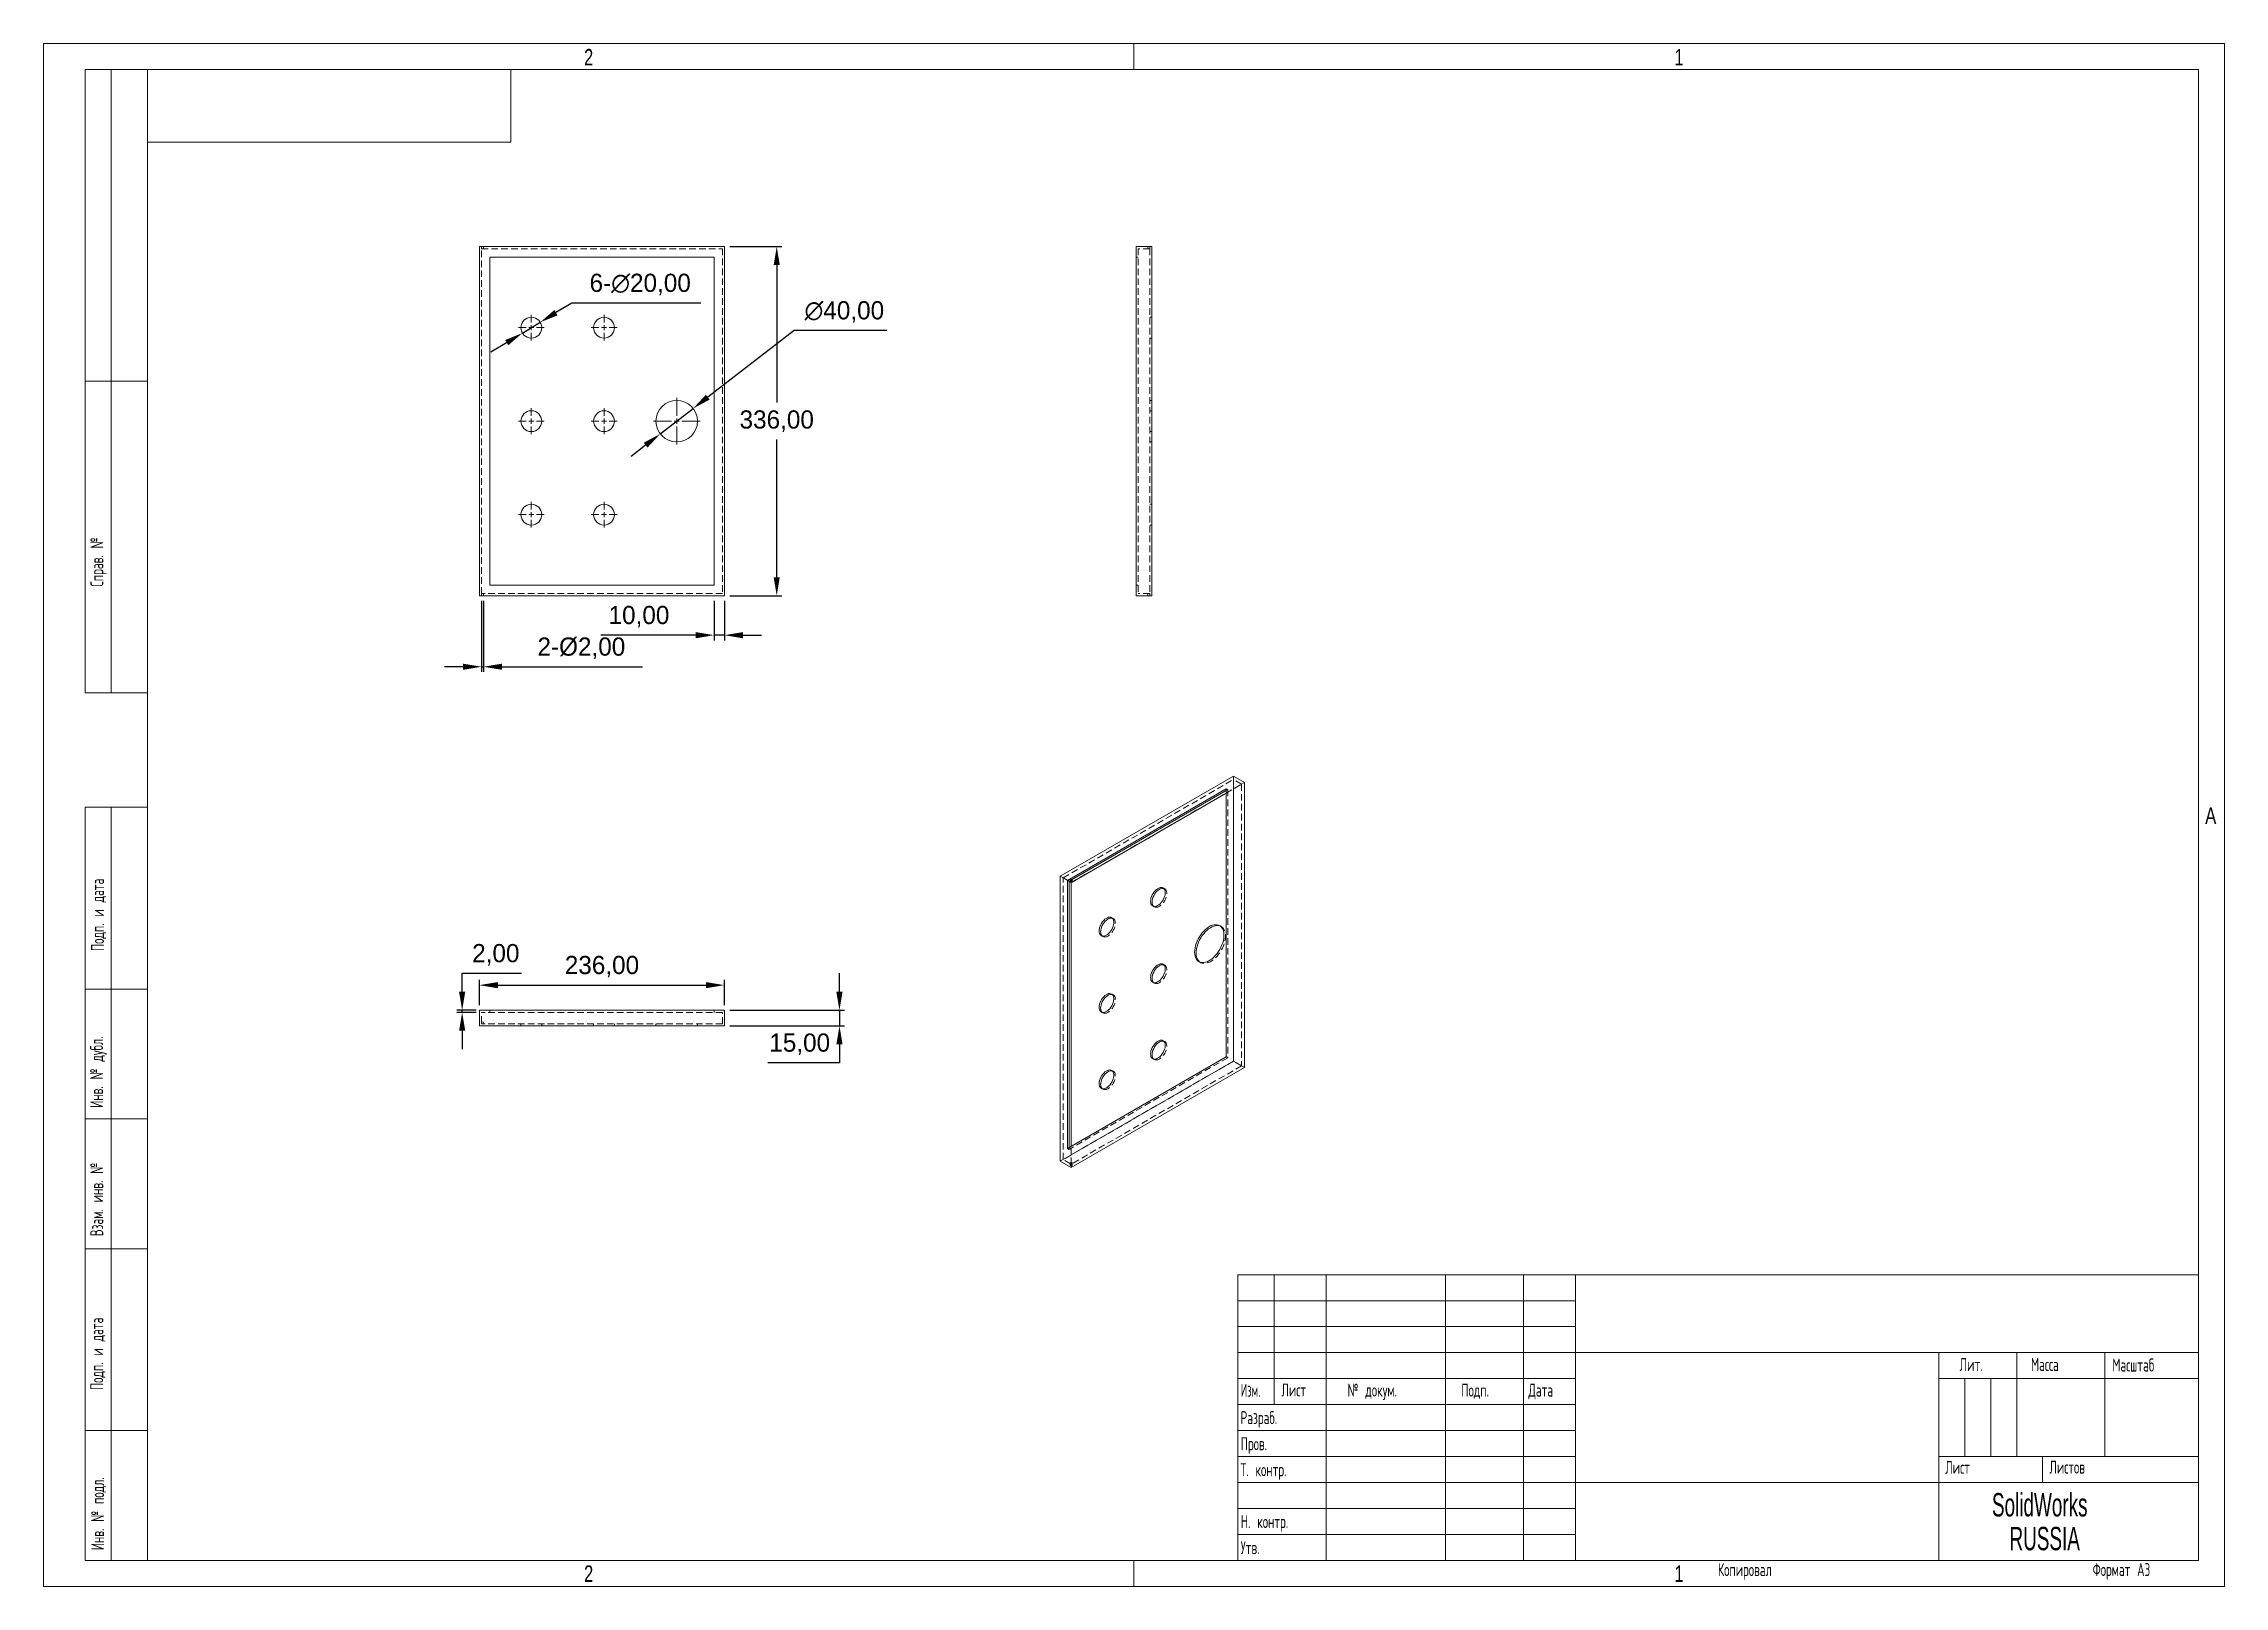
# Model space of a CAD drawing. Header units: millimetres. Extents: x 0 to 420, y 0 to 297.
import ezdxf

# ---------------------------------------------------------------- set-up
doc = ezdxf.new("R2010")
doc.units = ezdxf.units.MM
doc.header["$PDSIZE"] = -1
doc.linetypes.add('HIDDEN', pattern=[1.905, 1.27, -0.635])
doc.layers.add('bz', color=3, linetype='Continuous')
doc.layers.add('ОСЕВЫЕ', color=7, linetype='Continuous')
doc.styles.add('SLDTEXTSTYLE0', font='TXT', dxfattribs={"width": 0.605, "bigfont": 'bigfont'})
doc.styles.add('SLDTEXTSTYLE1', font='TXT', dxfattribs={"width": 0.55152, "bigfont": 'bigfont'})
doc.styles.add('SLDTEXTSTYLE2', font='TXT', dxfattribs={"width": 0.605})
doc.styles.add('SLDTEXTSTYLE3', font='TXT', dxfattribs={"width": 0.75})
doc.dimstyles.new('ISO-25', dxfattribs={"dimtxt": 2.5, "dimasz": 2.5, "dimexe": 1.25, "dimexo": 0.625, "dimtad": 1, "dimtxsty": 'Standard', "dimcen": 2.5, "dimadec": 0, "dimazin": 0, "dimtfac": 1, "dimtmove": 0, "dimatfit": 3, "dimfxl": 0, "dimarcsym": 0})

# ---------------------------------------------------------------- blocks, each defined once
blk = doc.blocks.new('SW_NOTE_0')
at = {"color": 0, "linetype": 'Continuous', "lineweight": 0, "char_height": 4.5, "attachment_point": 1, "style": 'SLDTEXTSTYLE2'}
for s, insert in [('SolidWorks', (0, 5.8)), ('RUSSIA', (3.38, -0.7))]:
    blk.add_mtext(s, dxfattribs=dict(at, insert=insert))
blk = doc.blocks.new('SW_CENTERMARKSYMBOL_0')
at = {"color": 0, "linetype": 'Continuous', "lineweight": 0}
for p, q in [((0, 1), (0, 4.5)), ((-1, 0), (-4.5, 0)), ((0, 0), (-0.5, 0)), ((0, 0), (0, 0.5)), ((0, 0), (0, -0.5)), ((0, 0), (0.5, 0)), ((1, 0), (4.5, 0)), ((0, -1), (0, -4.5))]:
    blk.add_line(p, q, dxfattribs=at)
blk = doc.blocks.new('SW_CENTERMARKSYMBOL_1')
at = {"color": 0, "linetype": 'Continuous', "lineweight": 0}
for p, q in [((-1, 0), (-2.5, 0)), ((0, 0), (-0.5, 0)), ((0, 1), (0, 2.5)), ((0, 0), (0, 0.5)), ((0, 0), (0, -0.5)), ((0, 0), (0.5, 0)), ((1, 0), (2.5, 0)), ((0, -1), (0, -2.5))]:
    blk.add_line(p, q, dxfattribs=at)
blk = doc.blocks.new('SW_CENTERMARKSYMBOL_2')
at = {"color": 0, "linetype": 'Continuous', "lineweight": 0}
for p, q in [((-1, 0), (-2.5, 0)), ((0, 0), (-0.5, 0)), ((0, 1), (0, 2.5)), ((0, 0), (0, 0.5)), ((0, 0), (0, -0.5)), ((0, 0), (0.5, 0)), ((1, 0), (2.5, 0)), ((0, -1), (0, -2.5))]:
    blk.add_line(p, q, dxfattribs=at)
blk = doc.blocks.new('SW_CENTERMARKSYMBOL_3')
at = {"color": 0, "linetype": 'Continuous', "lineweight": 0}
for p, q in [((-1, 0), (-2.5, 0)), ((0, 0), (-0.5, 0)), ((0, 1), (0, 2.5)), ((0, 0), (0, 0.5)), ((0, 0), (0, -0.5)), ((0, 0), (0.5, 0)), ((1, 0), (2.5, 0)), ((0, -1), (0, -2.5))]:
    blk.add_line(p, q, dxfattribs=at)
blk = doc.blocks.new('SW_CENTERMARKSYMBOL_4')
at = {"color": 0, "linetype": 'Continuous', "lineweight": 0}
for p, q in [((-1, 0), (-2.5, 0)), ((0, 0), (-0.5, 0)), ((0, 1), (0, 2.5)), ((0, 0), (0, 0.5)), ((0, 0), (0, -0.5)), ((0, 0), (0.5, 0)), ((1, 0), (2.5, 0)), ((0, -1), (0, -2.5))]:
    blk.add_line(p, q, dxfattribs=at)
blk = doc.blocks.new('SW_CENTERMARKSYMBOL_5')
at = {"color": 0, "linetype": 'Continuous', "lineweight": 0}
for p, q in [((-1, 0), (-2.5, 0)), ((0, 0), (-0.5, 0)), ((0, 1), (0, 2.5)), ((0, 0), (0, 0.5)), ((0, 0), (0, -0.5)), ((0, 0), (0.5, 0)), ((1, 0), (2.5, 0)), ((0, -1), (0, -2.5))]:
    blk.add_line(p, q, dxfattribs=at)
blk = doc.blocks.new('SW_CENTERMARKSYMBOL_6')
at = {"color": 0, "linetype": 'Continuous', "lineweight": 0}
for p, q in [((-1, 0), (-2.5, 0)), ((0, 0), (-0.5, 0)), ((0, 1), (0, 2.5)), ((0, 0), (0, 0.5)), ((0, 0), (0, -0.5)), ((0, 0), (0.5, 0)), ((1, 0), (2.5, 0)), ((0, -1), (0, -2.5))]:
    blk.add_line(p, q, dxfattribs=at)
blk = doc.blocks.new('*D9')
at = {"layer": 'bz', "color": 0, "lineweight": -2, "transparency": 16777216}
for p, q in [((83.93, 111.91), (83.93, 116.74)), ((87.49, 115.74), (127.57, 115.74)), ((131.13, 111.91), (131.13, 116.74))]:
    blk.add_line(p, q, dxfattribs=at)
at = {"layer": 'bz', "color": 0, "transparency": 16777216}
for points in [[(87.49, 116.33), (87.49, 115.15), (83.93, 115.74)], [(127.57, 116.33), (127.57, 115.15), (131.13, 115.74)]]:
    blk.add_solid(points, dxfattribs=at)
at = {"layer": 'Defpoints', "color": 0, "transparency": 16777216}
for p in [(131.13, 115.74), (83.93, 110.91), (131.13, 110.91)]:
    blk.add_point(p, dxfattribs=at)
at = {"layer": 'bz', "color": 0, "transparency": 16777216, "insert": (107.53, 119.3), "char_height": 3.5, "attachment_point": 5}
blk.add_mtext('236,00', dxfattribs=at)
blk = doc.blocks.new('*D10')
at = {"layer": 'bz', "color": 0, "lineweight": -2, "transparency": 16777216}
for p, q in [((153.27, 114.46), (153.27, 118.02)), ((132.13, 110.91), (154.27, 110.91)), ((153.27, 110.91), (153.27, 107.91)), ((132.13, 107.91), (154.27, 107.91)), ((153.27, 104.35), (153.27, 100.8)), ((153.27, 100.8), (139.5, 100.8))]:
    blk.add_line(p, q, dxfattribs=at)
at = {"layer": 'bz', "color": 0, "transparency": 16777216}
for points in [[(152.68, 114.46), (153.87, 114.46), (153.27, 110.91)], [(152.68, 104.35), (153.87, 104.35), (153.27, 107.91)]]:
    blk.add_solid(points, dxfattribs=at)
at = {"layer": 'Defpoints', "color": 0, "transparency": 16777216}
for p in [(131.13, 110.91), (131.13, 107.91), (153.27, 107.91)]:
    blk.add_point(p, dxfattribs=at)
at = {"layer": 'bz', "color": 0, "transparency": 16777216, "insert": (145.62, 104.36), "char_height": 3.5, "attachment_point": 5}
blk.add_mtext('15,00', dxfattribs=at)
blk = doc.blocks.new('*D11')
at = {"layer": 'bz', "color": 0, "lineweight": -2, "transparency": 16777216}
for p, q in [((132.13, 257.92), (142.19, 257.92)), ((141.19, 254.36), (141.19, 227.89)), ((141.19, 194.28), (141.19, 220.76)), ((132.13, 190.72), (142.19, 190.72))]:
    blk.add_line(p, q, dxfattribs=at)
at = {"layer": 'bz', "color": 0, "transparency": 16777216}
for points in [[(140.6, 254.36), (141.78, 254.36), (141.19, 257.92)], [(140.6, 194.28), (141.78, 194.28), (141.19, 190.72)]]:
    blk.add_solid(points, dxfattribs=at)
at = {"layer": 'Defpoints', "color": 0, "transparency": 16777216}
for p in [(131.13, 257.92), (131.13, 190.72), (141.19, 190.72)]:
    blk.add_point(p, dxfattribs=at)
at = {"layer": 'bz', "color": 0, "transparency": 16777216, "insert": (141.19, 224.32), "char_height": 3.5, "attachment_point": 5}
blk.add_mtext('336,00', dxfattribs=at)
blk = doc.blocks.new('*D12')
at = {"layer": 'bz', "color": 0, "lineweight": -2, "transparency": 16777216}
for p, q in [((101.71, 247.06), (98.68, 245.21)), ((126.57, 247.06), (101.71, 247.06)), ((89.18, 239.43), (86.15, 237.58)), ((92.22, 241.28), (95.64, 243.36))]:
    blk.add_line(p, q, dxfattribs=at)
at = {"layer": 'bz', "color": 0, "transparency": 16777216}
for points in [[(98.37, 245.72), (98.98, 244.7), (95.64, 243.36)], [(88.88, 239.94), (89.49, 238.93), (92.22, 241.28)]]:
    blk.add_solid(points, dxfattribs=at)
at = {"layer": 'Defpoints', "color": 0, "transparency": 16777216}
for p in [(92.22, 241.28), (95.64, 243.36)]:
    blk.add_point(p, dxfattribs=at)
at = {"layer": 'bz', "color": 0, "transparency": 16777216, "insert": (114.9, 250.63), "char_height": 3.5, "attachment_point": 5}
blk.add_mtext('6-∅20,00', dxfattribs=at)
blk = doc.blocks.new('*D13')
at = {"layer": 'bz', "color": 0, "lineweight": -2, "transparency": 16777216}
for p, q in [((144.52, 241.77), (127.91, 228.94)), ((162.38, 241.77), (144.52, 241.77)), ((118.76, 221.88), (125.1, 226.77)), ((115.95, 219.7), (113.14, 217.53))]:
    blk.add_line(p, q, dxfattribs=at)
at = {"layer": 'bz', "color": 0, "transparency": 16777216}
for points in [[(127.55, 229.41), (128.27, 228.47), (125.1, 226.77)], [(115.59, 220.17), (116.31, 219.23), (118.76, 221.88)]]:
    blk.add_solid(points, dxfattribs=at)
at = {"layer": 'Defpoints', "color": 0, "transparency": 16777216}
for p in [(125.1, 226.77), (118.76, 221.88)]:
    blk.add_point(p, dxfattribs=at)
at = {"layer": 'bz', "color": 0, "transparency": 16777216, "insert": (154.21, 245.34), "char_height": 3.5, "attachment_point": 5}
blk.add_mtext('∅40,00', dxfattribs=at)
blk = doc.blocks.new('*D14')
at = {"layer": 'bz', "color": 0, "lineweight": -2, "transparency": 16777216}
for p, q in [((84.33, 189.72), (84.33, 176.04)), ((84.73, 189.72), (84.73, 176.04)), ((80.77, 177.04), (77.22, 177.04)), ((84.33, 177.04), (84.73, 177.04)), ((88.29, 177.04), (115.31, 177.04))]:
    blk.add_line(p, q, dxfattribs=at)
at = {"layer": 'bz', "color": 0, "transparency": 16777216}
for points in [[(80.77, 177.63), (80.77, 176.45), (84.33, 177.04)], [(88.29, 177.63), (88.29, 176.45), (84.73, 177.04)]]:
    blk.add_solid(points, dxfattribs=at)
at = {"layer": 'Defpoints', "color": 0, "transparency": 16777216}
for p in [(84.33, 190.72), (84.73, 190.72), (84.73, 177.04)]:
    blk.add_point(p, dxfattribs=at)
at = {"layer": 'bz', "color": 0, "transparency": 16777216, "insert": (103.57, 180.6), "char_height": 3.5, "attachment_point": 5}
blk.add_mtext('2-%%C2,00', dxfattribs=at)
blk = doc.blocks.new('*D15')
at = {"layer": 'bz', "color": 0, "lineweight": -2, "transparency": 16777216}
for p, q in [((80.61, 114.46), (80.61, 118.02)), ((80.61, 118.02), (92.05, 118.02)), ((83.33, 110.91), (79.61, 110.91)), ((83.33, 110.51), (79.61, 110.51)), ((80.61, 110.51), (80.61, 110.91)), ((80.61, 106.95), (80.61, 103.4))]:
    blk.add_line(p, q, dxfattribs=at)
at = {"layer": 'bz', "color": 0, "transparency": 16777216}
for points in [[(80.02, 114.46), (81.2, 114.46), (80.61, 110.91)], [(80.02, 106.95), (81.2, 106.95), (80.61, 110.51)]]:
    blk.add_solid(points, dxfattribs=at)
at = {"layer": 'Defpoints', "color": 0, "transparency": 16777216}
for p in [(80.61, 110.91), (84.33, 110.91), (84.33, 110.51)]:
    blk.add_point(p, dxfattribs=at)
at = {"layer": 'bz', "color": 0, "transparency": 16777216, "insert": (87.09, 121.58), "char_height": 3.5, "attachment_point": 5}
blk.add_mtext('2,00', dxfattribs=at)
blk = doc.blocks.new('*D16')
at = {"layer": 'bz', "color": 0, "lineweight": -2, "transparency": 16777216}
for p, q in [((129.13, 189.72), (129.13, 182.12)), ((131.13, 189.72), (131.13, 182.12)), ((125.57, 183.12), (107.3, 183.12)), ((131.13, 183.12), (129.13, 183.12)), ((134.69, 183.12), (138.24, 183.12))]:
    blk.add_line(p, q, dxfattribs=at)
at = {"layer": 'bz', "color": 0, "transparency": 16777216}
for points in [[(125.57, 183.71), (125.57, 182.52), (129.13, 183.12)], [(134.69, 183.71), (134.69, 182.52), (131.13, 183.12)]]:
    blk.add_solid(points, dxfattribs=at)
at = {"layer": 'Defpoints', "color": 0, "transparency": 16777216}
for p in [(129.13, 190.72), (131.13, 190.72), (129.13, 183.12)]:
    blk.add_point(p, dxfattribs=at)
at = {"layer": 'bz', "color": 0, "transparency": 16777216, "insert": (114.66, 186.68), "char_height": 3.5, "attachment_point": 5}
blk.add_mtext('10,00', dxfattribs=at)

msp = doc.modelspace()

# ---------------------------------------------------------------- linework, layer by layer
at = {"color": 7, "linetype": 'Continuous', "lineweight": 15}
for p, q in [((8, 172), (8, 292)), ((20, 292), (8, 292)), ((8, 172), (8, 292)), ((13, 172), (13, 292)), ((13, 172), (13, 292)), ((20, 292), (20, 5)), ((415, 292), (20, 292)), ((20, 292), (20, 5)), ((90, 278), (90, 292)), ((415, 5), (415, 292)), ((20, 278), (90, 278)), ((83.9299, 190.721), (83.9299, 257.921)), ((83.9299, 257.921), (131.1299, 257.921)), ((131.1299, 257.921), (131.1299, 190.721)), ((210.4322, 257.921), (210.4322, 190.721)), ((213.4322, 257.921), (210.4322, 257.921)), ((213.4322, 257.921), (213.4322, 190.721)), ((85.9299, 255.921), (129.1299, 255.921)), ((85.9299, 192.721), (85.9299, 255.921)), ((129.1299, 255.921), (129.1299, 192.721)), ((8, 232), (20, 232)), ((20, 232), (8, 232)), ((131.1299, 190.721), (83.9299, 190.721)), ((129.1299, 192.721), (85.9299, 192.721)), ((213.4322, 190.721), (210.4322, 190.721)), ((8, 172), (20, 172)), ((195.7969, 136.7201), (229.1724, 155.9873)), ((229.1724, 155.9873), (229.1724, 101.1158)), ((231.2937, 154.7627), (229.1724, 155.9873)), ((197.2111, 135.9034), (227.7581, 153.5378)), ((197.494, 135.7401), (227.7581, 153.2113)), ((198.0597, 135.5771), (227.7581, 152.7216)), ((227.7581, 153.5378), (227.7581, 101.9324)), ((231.2937, 154.7627), (231.2937, 99.8912)), ((8, 5), (8, 150)), ((8, 150), (20, 150)), ((13, 5), (13, 150)), ((195.7969, 81.8485), (195.7969, 136.7201)), ((197.2111, 84.298), (197.2111, 135.9034)), ((197.494, 135.7401), (197.2111, 135.9034)), ((197.494, 84.4613), (197.494, 135.7401)), ((197.7768, 135.5771), (197.4942, 135.7402)), ((197.9182, 135.4954), (197.7768, 135.5771)), ((197.9182, 135.4954), (198.0597, 135.5771)), ((197.9182, 84.7062), (197.9182, 135.4954)), ((20, 115), (8, 115)), ((83.9299, 107.9073), (83.9299, 110.9073)), ((131.1299, 110.9073), (83.9299, 110.9073)), ((131.1299, 107.9073), (131.1299, 110.9073)), ((131.1299, 107.9073), (83.9299, 107.9073)), ((229.1724, 101.1158), (195.7969, 81.8485)), ((227.7581, 101.9324), (197.2111, 84.298)), ((231.2937, 99.8912), (229.1724, 101.1158)), ((231.2937, 99.8912), (197.9182, 80.6239)), ((20, 90), (8, 90)), ((197.9182, 80.6239), (195.7969, 81.8485)), ((20, 65), (8, 65)), ((230, 60), (415, 60)), ((230, 60), (230, 5)), ((237, 35), (237, 60)), ((247, 60), (247, 5)), ((270, 60), (270, 5)), ((285, 60), (285, 5)), ((295, 60), (295, 5)), ((295, 45), (415, 45)), ((365, 45), (365, 5)), ((380, 45), (380, 25)), ((397, 45), (397, 25)), ((230, 40), (295, 40)), ((365, 40), (415, 40)), ((230, 35), (295, 35)), ((8, 30), (20, 30)), ((365, 25), (415, 25)), ((385, 25), (385, 20)), ((295, 20), (415, 20)), ((8, 5), (20, 5)), ((20, 5), (415, 5))]:
    msp.add_line(p, q, dxfattribs=at)
at = {"color": 7, "linetype": 'HIDDEN', "lineweight": 0}
for p, q in [((84.3299, 257.921), (84.3299, 257.521)), ((84.3299, 257.521), (130.7299, 257.521)), ((84.3299, 191.121), (84.3299, 257.521)), ((84.7299, 257.521), (84.7299, 257.921)), ((130.7299, 257.521), (130.7299, 191.121)), ((213.0322, 257.521), (210.8322, 257.521)), ((210.8322, 257.521), (210.8322, 191.121)), ((212.6322, 257.921), (212.6322, 257.521)), ((213.0322, 257.521), (213.0322, 257.921)), ((213.0322, 257.521), (213.0322, 191.121)), ((210.8322, 255.921), (210.4322, 255.921)), ((213.4322, 244.321), (213.0322, 244.321)), ((213.0322, 240.321), (213.4322, 240.321)), ((213.4322, 228.321), (213.0322, 228.321)), ((213.4322, 226.321), (213.0322, 226.321)), ((213.0322, 222.321), (213.4322, 222.321)), ((213.0322, 220.321), (213.4322, 220.321)), ((213.4322, 208.321), (213.0322, 208.321)), ((213.0322, 204.321), (213.4322, 204.321)), ((130.7299, 191.121), (84.3299, 191.121)), ((84.3299, 191.121), (84.3299, 190.721)), ((84.7299, 190.721), (84.7299, 191.121)), ((210.8322, 192.721), (210.4322, 192.721)), ((213.0322, 191.121), (210.8322, 191.121)), ((212.6322, 191.121), (212.6322, 190.721)), ((213.0322, 190.721), (213.0322, 191.121)), ((196.3626, 136.3935), (229.1724, 155.3341)), ((197.9182, 135.4955), (231.2937, 154.7627)), ((227.7581, 152.7216), (230.728, 154.4361)), ((228.041, 153.3745), (227.7581, 153.5378)), ((227.7581, 153.2113), (228.041, 153.3745)), ((228.041, 153.3745), (228.041, 101.7692)), ((230.728, 154.4361), (229.1724, 155.3341)), ((230.728, 154.4361), (230.728, 100.2178)), ((197.9182, 135.4955), (195.7969, 136.7201)), ((197.4942, 135.7402), (196.3626, 136.3935)), ((196.3626, 82.1752), (196.3626, 136.3935)), ((197.7182, 135.9853), (197.7182, 135.6587)), ((197.9182, 135.4954), (197.9182, 135.4955)), ((198.1182, 135.6587), (198.1182, 135.9853)), ((215.8887, 134.2864), (215.6059, 134.4497)), ((213.606, 130.9855), (213.8889, 130.8222)), ((205.9892, 128.5716), (205.7064, 128.7348)), ((226.7881, 127.0356), (226.5053, 127.1989)), ((203.7065, 125.2707), (203.9894, 125.1074)), ((215.8887, 119.5887), (215.6059, 119.752)), ((222.5056, 120.2705), (222.7885, 120.1073)), ((205.9892, 113.8738), (205.7064, 114.0371)), ((213.606, 116.2878), (213.8889, 116.1245)), ((84.3299, 108.5073), (84.3299, 110.5073)), ((130.7299, 110.5073), (84.3299, 110.5073)), ((85.9299, 110.5073), (85.9299, 110.9073)), ((129.1299, 110.5073), (129.1299, 110.9073)), ((130.7299, 108.3073), (130.7299, 110.5073)), ((203.7065, 110.5729), (203.9894, 110.4096)), ((84.3299, 108.3073), (84.3299, 108.5073)), ((84.5299, 108.3073), (84.3299, 108.3073)), ((130.7299, 108.3073), (84.5299, 108.3073)), ((91.9299, 108.3073), (91.9299, 107.9073)), ((95.9299, 107.9073), (95.9299, 108.3073)), ((105.9299, 108.3073), (105.9299, 107.9073)), ((109.9299, 107.9073), (109.9299, 108.3073)), ((117.9299, 108.3073), (117.9299, 107.9073)), ((125.9299, 107.9073), (125.9299, 108.3073)), ((215.8887, 104.891), (215.6059, 105.0542)), ((229.1724, 101.1158), (196.3626, 82.1752)), ((228.041, 101.7692), (197.494, 84.1347)), ((213.606, 101.59), (213.8889, 101.4268)), ((228.041, 101.7692), (227.7581, 101.9324)), ((230.728, 100.2178), (229.1724, 101.1158)), ((230.728, 100.2178), (198.0597, 81.3587)), ((205.9892, 99.1761), (205.7064, 99.3394)), ((203.7065, 95.8752), (203.9894, 95.7119)), ((197.494, 84.1347), (197.2111, 84.298)), ((197.494, 84.1347), (197.494, 84.4613)), ((197.9182, 81.2771), (197.9182, 84.7062)), ((197.7768, 81.3587), (196.3626, 82.1752)), ((197.7182, 81.4404), (197.7182, 81.1138)), ((197.9182, 81.2771), (197.7768, 81.3587)), ((198.0597, 81.3587), (197.9182, 81.2771)), ((197.9182, 80.6239), (197.9182, 81.2771)), ((198.1182, 81.1138), (198.1182, 81.4404))]:
    msp.add_line(p, q, dxfattribs=at)
at = {"color": 7, "linetype": 'Continuous', "lineweight": 0}
for p, q in [((230, 55), (295, 55)), ((230, 50), (295, 50)), ((230, 45), (295, 45)), ((370, 40), (370, 25)), ((375, 40), (375, 25)), ((230, 30), (295, 30)), ((230, 25), (295, 25)), ((230, 20), (295, 20)), ((230, 15), (295, 15)), ((230, 10), (295, 10))]:
    msp.add_line(p, q, dxfattribs=at)
at = {"color": 7, "linetype": 'HIDDEN', "lineweight": 0, "flags": 128}
for points in [[(197.7768, 136.067), (197.7335, 136.0295), (197.7182, 135.9853), (197.7335, 135.9411), (197.7768, 135.9037), (197.8417, 135.8786), (197.9182, 135.8699), (197.9948, 135.8786), (198.0597, 135.9037), (198.103, 135.9411), (198.1182, 135.9853), (198.103, 136.0295), (198.0597, 136.067), (197.9948, 136.092), (197.9182, 136.1008), (197.8417, 136.092), (197.7768, 136.067)], [(215.7372, 134.3507), (215.9098, 134.2737), (216.0605, 134.1452), (216.1775, 133.9709), (216.2574, 133.7559), (216.2979, 133.5063), (216.2979, 133.2293), (216.2574, 132.9329), (216.1775, 132.6256), (216.0605, 132.3162), (215.9098, 132.0137), (215.7297, 131.7268), (215.5255, 131.4637), (215.3029, 131.2319), (215.0684, 131.0382), (214.8288, 130.8881), (214.5908, 130.7859), (214.3615, 130.7346), (214.1473, 130.7357), (213.9545, 130.789), (213.7885, 130.8932), (213.7575, 130.9213)], [(205.8377, 128.6358), (206.0103, 128.5589), (206.161, 128.4304), (206.278, 128.2561), (206.3579, 128.041), (206.3984, 127.7914), (206.3984, 127.5144), (206.3579, 127.218), (206.278, 126.9107), (206.161, 126.6014), (206.0103, 126.2989), (205.8302, 126.0119), (205.626, 125.7488), (205.4034, 125.517), (205.1689, 125.3233), (204.9293, 125.1732), (204.6914, 125.071), (204.462, 125.0197), (204.2478, 125.0208), (204.055, 125.0742), (203.889, 125.1783), (203.858, 125.2064)], [(226.6417, 127.1086), (226.8177, 127.0181), (227.0365, 126.8512), (227.2237, 126.6383), (227.3767, 126.3824), (227.4934, 126.087), (227.5721, 125.7563), (227.6118, 125.3949), (227.6118, 125.0079), (227.5721, 124.6008), (227.4934, 124.1792), (227.3767, 123.749), (227.2237, 123.3164), (227.0365, 122.8874), (226.8177, 122.468), (226.5704, 122.064), (226.2982, 121.6812), (226.0047, 121.325), (225.6942, 121.0003), (225.3709, 120.7116), (225.0394, 120.4632), (224.7045, 120.2583), (224.3707, 120.1), (224.0428, 119.9904), (223.7253, 119.9311), (223.4227, 119.9228), (223.1394, 119.9658), (222.8792, 120.0594), (222.652, 120.1976)], [(215.7372, 119.6529), (215.9098, 119.576), (216.0605, 119.4475), (216.1775, 119.2732), (216.2574, 119.0582), (216.2979, 118.8086), (216.2979, 118.5316), (216.2574, 118.2352), (216.1775, 117.9279), (216.0605, 117.6185), (215.9098, 117.316), (215.7297, 117.0291), (215.5255, 116.7659), (215.3029, 116.5342), (215.0684, 116.3404), (214.8288, 116.1903), (214.5908, 116.0882), (214.3615, 116.0369), (214.1473, 116.0379), (213.9545, 116.0913), (213.7885, 116.1955), (213.7575, 116.2235)], [(205.8377, 113.9381), (206.0103, 113.8611), (206.161, 113.7326), (206.278, 113.5583), (206.3579, 113.3433), (206.3984, 113.0937), (206.3984, 112.8167), (206.3579, 112.5203), (206.278, 112.213), (206.161, 111.9037), (206.0103, 111.6012), (205.8302, 111.3142), (205.626, 111.0511), (205.4034, 110.8193), (205.1689, 110.6256), (204.9293, 110.4755), (204.6914, 110.3733), (204.462, 110.322), (204.2478, 110.3231), (204.055, 110.3764), (203.889, 110.4806), (203.858, 110.5087)], [(215.7372, 104.9552), (215.9098, 104.8783), (216.0605, 104.7497), (216.1775, 104.5755), (216.2574, 104.3604), (216.2979, 104.1108), (216.2979, 103.8338), (216.2574, 103.5374), (216.1775, 103.2301), (216.0605, 102.9208), (215.9098, 102.6183), (215.7297, 102.3313), (215.5255, 102.0682), (215.3029, 101.8364), (215.0684, 101.6427), (214.8288, 101.4926), (214.5908, 101.3904), (214.3615, 101.3391), (214.1473, 101.3402), (213.9545, 101.3936), (213.7885, 101.4977), (213.7575, 101.5258)], [(205.8377, 99.2403), (206.0103, 99.1634), (206.161, 99.0349), (206.278, 98.8606), (206.3579, 98.6456), (206.3984, 98.396), (206.3984, 98.119), (206.3579, 97.8226), (206.278, 97.5153), (206.161, 97.2059), (206.0103, 96.9034), (205.8302, 96.6165), (205.626, 96.3533), (205.4034, 96.1216), (205.1689, 95.9278), (204.9293, 95.7777), (204.6914, 95.6756), (204.462, 95.6243), (204.2478, 95.6253), (204.055, 95.6787), (203.889, 95.7829), (203.858, 95.8109)], [(197.7768, 81.3587), (197.7335, 81.3962), (197.7182, 81.4404), (197.7335, 81.4846), (197.7768, 81.522), (197.8417, 81.5471), (197.9182, 81.5558), (197.9948, 81.5471), (198.0597, 81.522), (198.103, 81.4846), (198.1182, 81.4404), (198.103, 81.3962), (198.0597, 81.3587)]]:
    msp.add_lwpolyline(points, dxfattribs=at)
at = {"color": 7, "linetype": 'Continuous', "lineweight": 15, "flags": 128}
for points in [[(198.0597, 135.5771), (198.103, 135.6145), (198.1182, 135.6587), (198.103, 135.7029), (198.0597, 135.7403), (197.9948, 135.7654), (197.9182, 135.7742), (197.8417, 135.7654), (197.7768, 135.7403), (197.7335, 135.7029), (197.7182, 135.6587), (197.7335, 135.6145), (197.7768, 135.5771)], [(213.1917, 131.9012), (213.2121, 132.1889), (213.2725, 132.4919), (213.3713, 132.8013), (213.5056, 133.1083), (213.6716, 133.4041), (213.8645, 133.6802), (214.0787, 133.9285), (214.308, 134.142), (214.5459, 134.3146), (214.7856, 134.4412), (215.0201, 134.5182), (215.2426, 134.5434), (215.4469, 134.5161), (215.627, 134.437), (215.7776, 134.3085), (215.8946, 134.1342), (215.9745, 133.9192), (216.0151, 133.6696), (216.0151, 133.3926), (215.9745, 133.0962), (215.8946, 132.7889), (215.7776, 132.4795), (215.627, 132.177), (215.4469, 131.8901), (215.2426, 131.6269), (215.0201, 131.3952), (214.7856, 131.2015), (214.5459, 131.0513), (214.308, 130.9492), (214.0787, 130.8979), (213.8645, 130.8989), (213.6716, 130.9523), (213.5056, 131.0565), (213.3713, 131.2084), (213.2725, 131.4038), (213.2121, 131.637), (213.1917, 131.9012)], [(213.4746, 131.7379), (213.4949, 132.0257), (213.5554, 132.3286), (213.6542, 132.638), (213.7885, 132.9451), (213.9545, 133.2409), (214.1473, 133.5169), (214.3615, 133.7652), (214.5908, 133.9788), (214.8288, 134.1513), (215.0684, 134.2779), (215.3029, 134.3549), (215.5255, 134.3801), (215.7297, 134.3528), (215.7372, 134.3507)], [(203.2922, 126.1863), (203.3126, 126.4741), (203.373, 126.777), (203.4718, 127.0865), (203.6061, 127.3935), (203.7721, 127.6893), (203.965, 127.9653), (204.1792, 128.2137), (204.4085, 128.4272), (204.6464, 128.5997), (204.8861, 128.7263), (205.1206, 128.8033), (205.3431, 128.8285), (205.5474, 128.8012), (205.7275, 128.7222), (205.8781, 128.5936), (205.9951, 128.4194), (206.075, 128.2043), (206.1156, 127.9547), (206.1156, 127.6777), (206.075, 127.3813), (205.9951, 127.074), (205.8781, 126.7647), (205.7275, 126.4622), (205.5474, 126.1752), (205.3431, 125.9121), (205.1206, 125.6803), (204.8861, 125.4866), (204.6464, 125.3365), (204.4085, 125.2343), (204.1792, 125.183), (203.965, 125.1841), (203.7721, 125.2375), (203.6061, 125.3416), (203.4718, 125.4936), (203.373, 125.6889), (203.3126, 125.9221), (203.2922, 126.1863)], [(203.5751, 126.0231), (203.5954, 126.3108), (203.6559, 126.6137), (203.7547, 126.9232), (203.889, 127.2302), (204.055, 127.526), (204.2478, 127.802), (204.462, 128.0504), (204.6914, 128.2639), (204.9293, 128.4364), (205.1689, 128.563), (205.4034, 128.64), (205.626, 128.6652), (205.8302, 128.6379), (205.8377, 128.6358)], [(221.677, 122.1019), (221.6969, 122.4997), (221.7562, 122.9148), (221.854, 123.3414), (221.9891, 123.7735), (222.1595, 124.2051), (222.3629, 124.6301), (222.5963, 125.0425), (222.8565, 125.4365), (223.1399, 125.8067), (223.4424, 126.1478), (223.7599, 126.455), (224.0878, 126.724), (224.4216, 126.9511), (224.7566, 127.133), (225.088, 127.2672), (225.4113, 127.3518), (225.7219, 127.3856), (226.0153, 127.3682), (226.2876, 127.2998), (226.5349, 127.1813), (226.7536, 127.0145), (226.9408, 126.8016), (227.0939, 126.5457), (227.2106, 126.2503), (227.2893, 125.9195), (227.3289, 125.5582), (227.3289, 125.1712), (227.2893, 124.764), (227.2106, 124.3425), (227.0939, 123.9123), (226.9408, 123.4797), (226.7536, 123.0507), (226.5349, 122.6312), (226.2876, 122.2273), (226.0153, 121.8445), (225.7219, 121.4883), (225.4113, 121.1635), (225.088, 120.8749), (224.7566, 120.6265), (224.4216, 120.4216), (224.0878, 120.2633), (223.7599, 120.1537), (223.4424, 120.0944), (223.1399, 120.0861), (222.8565, 120.1291), (222.5963, 120.2227), (222.3629, 120.3656), (222.1595, 120.5558), (221.9891, 120.7907), (221.854, 121.0668), (221.7562, 121.3804), (221.6969, 121.7271), (221.677, 122.1019)], [(221.9599, 121.9386), (221.9797, 122.3364), (222.039, 122.7515), (222.1369, 123.1781), (222.272, 123.6102), (222.4424, 124.0418), (222.6457, 124.4668), (222.8792, 124.8792), (223.1394, 125.2733), (223.4227, 125.6434), (223.7253, 125.9845), (224.0428, 126.2917), (224.3707, 126.5607), (224.7045, 126.7878), (225.0394, 126.9697), (225.3709, 127.1039), (225.6942, 127.1885), (226.0047, 127.2224), (226.2982, 127.2049), (226.5704, 127.1365), (226.6417, 127.1086)], [(213.1917, 117.2035), (213.2121, 117.4912), (213.2725, 117.7941), (213.3713, 118.1036), (213.5056, 118.4106), (213.6716, 118.7064), (213.8645, 118.9824), (214.0787, 119.2308), (214.308, 119.4443), (214.5459, 119.6168), (214.7856, 119.7434), (215.0201, 119.8204), (215.2426, 119.8456), (215.4469, 119.8183), (215.627, 119.7393), (215.7776, 119.6108), (215.8946, 119.4365), (215.9745, 119.2214), (216.0151, 118.9718), (216.0151, 118.6948), (215.9745, 118.3984), (215.8946, 118.0911), (215.7776, 117.7818), (215.627, 117.4793), (215.4469, 117.1923), (215.2426, 116.9292), (215.0201, 116.6974), (214.7856, 116.5037), (214.5459, 116.3536), (214.308, 116.2514), (214.0787, 116.2002), (213.8645, 116.2012), (213.6716, 116.2546), (213.5056, 116.3587), (213.3713, 116.5107), (213.2725, 116.7061), (213.2121, 116.9392), (213.1917, 117.2035)], [(213.4746, 117.0402), (213.4949, 117.3279), (213.5554, 117.6309), (213.6542, 117.9403), (213.7885, 118.2473), (213.9545, 118.5431), (214.1473, 118.8192), (214.3615, 119.0675), (214.5908, 119.281), (214.8288, 119.4536), (215.0684, 119.5801), (215.3029, 119.6572), (215.5255, 119.6824), (215.7297, 119.655), (215.7372, 119.6529)], [(203.2922, 111.4886), (203.3126, 111.7763), (203.373, 112.0793), (203.4718, 112.3887), (203.6061, 112.6958), (203.7721, 112.9915), (203.965, 113.2676), (204.1792, 113.5159), (204.4085, 113.7294), (204.6464, 113.902), (204.8861, 114.0286), (205.1206, 114.1056), (205.3431, 114.1308), (205.5474, 114.1035), (205.7275, 114.0244), (205.8781, 113.8959), (205.9951, 113.7216), (206.075, 113.5066), (206.1156, 113.257), (206.1156, 112.98), (206.075, 112.6836), (205.9951, 112.3763), (205.8781, 112.0669), (205.7275, 111.7644), (205.5474, 111.4775), (205.3431, 111.2143), (205.1206, 110.9826), (204.8861, 110.7889), (204.6464, 110.6388), (204.4085, 110.5366), (204.1792, 110.4853), (203.965, 110.4864), (203.7721, 110.5397), (203.6061, 110.6439), (203.4718, 110.7958), (203.373, 110.9912), (203.3126, 111.2244), (203.2922, 111.4886)], [(203.5751, 111.3253), (203.5954, 111.6131), (203.6559, 111.916), (203.7547, 112.2254), (203.889, 112.5325), (204.055, 112.8283), (204.2478, 113.1043), (204.462, 113.3526), (204.6914, 113.5662), (204.9293, 113.7387), (205.1689, 113.8653), (205.4034, 113.9423), (205.626, 113.9675), (205.8302, 113.9402), (205.8377, 113.9381)], [(213.1917, 102.5057), (213.2121, 102.7935), (213.2725, 103.0964), (213.3713, 103.4058), (213.5056, 103.7129), (213.6716, 104.0087), (213.8645, 104.2847), (214.0787, 104.5331), (214.308, 104.7466), (214.5459, 104.9191), (214.7856, 105.0457), (215.0201, 105.1227), (215.2426, 105.1479), (215.4469, 105.1206), (215.627, 105.0415), (215.7776, 104.913), (215.8946, 104.7387), (215.9745, 104.5237), (216.0151, 104.2741), (216.0151, 103.9971), (215.9745, 103.7007), (215.8946, 103.3934), (215.7776, 103.0841), (215.627, 102.7816), (215.4469, 102.4946), (215.2426, 102.2315), (215.0201, 101.9997), (214.7856, 101.806), (214.5459, 101.6559), (214.308, 101.5537), (214.0787, 101.5024), (213.8645, 101.5035), (213.6716, 101.5568), (213.5056, 101.661), (213.3713, 101.813), (213.2725, 102.0083), (213.2121, 102.2415), (213.1917, 102.5057)], [(213.4746, 102.3424), (213.4949, 102.6302), (213.5554, 102.9331), (213.6542, 103.2426), (213.7885, 103.5496), (213.9545, 103.8454), (214.1473, 104.1214), (214.3615, 104.3698), (214.5908, 104.5833), (214.8288, 104.7558), (215.0684, 104.8824), (215.3029, 104.9594), (215.5255, 104.9846), (215.7297, 104.9573), (215.7372, 104.9552)], [(203.2922, 96.7909), (203.3126, 97.0786), (203.373, 97.3816), (203.4718, 97.691), (203.6061, 97.998), (203.7721, 98.2938), (203.965, 98.5698), (204.1792, 98.8182), (204.4085, 99.0317), (204.6464, 99.2042), (204.8861, 99.3308), (205.1206, 99.4078), (205.3431, 99.4331), (205.5474, 99.4057), (205.7275, 99.3267), (205.8781, 99.1982), (205.9951, 99.0239), (206.075, 98.8088), (206.1156, 98.5592), (206.1156, 98.2823), (206.075, 97.9858), (205.9951, 97.6785), (205.8781, 97.3692), (205.7275, 97.0667), (205.5474, 96.7798), (205.3431, 96.5166), (205.1206, 96.2848), (204.8861, 96.0911), (204.6464, 95.941), (204.4085, 95.8389), (204.1792, 95.7876), (203.965, 95.7886), (203.7721, 95.842), (203.6061, 95.9462), (203.4718, 96.0981), (203.373, 96.2935), (203.3126, 96.5266), (203.2922, 96.7909)], [(203.5751, 96.6276), (203.5954, 96.9153), (203.6559, 97.2183), (203.7547, 97.5277), (203.889, 97.8347), (204.055, 98.1305), (204.2478, 98.4066), (204.462, 98.6549), (204.6914, 98.8684), (204.9293, 99.041), (205.1689, 99.1676), (205.4034, 99.2446), (205.626, 99.2698), (205.8302, 99.2425), (205.8377, 99.2403)], [(198.0597, 81.0321), (197.9948, 81.0071), (197.9182, 80.9983), (197.8417, 81.0071), (197.7768, 81.0321), (197.7335, 81.0696), (197.7182, 81.1138), (197.7335, 81.158), (197.7768, 81.1954), (197.8417, 81.2204), (197.9182, 81.2292), (197.9948, 81.2204), (198.0597, 81.1954), (198.103, 81.158), (198.1182, 81.1138), (198.103, 81.0696), (198.0597, 81.0321)]]:
    msp.add_lwpolyline(points, dxfattribs=at)
at = {"color": 7, "linetype": 'Continuous', "lineweight": 15}
for centre, radius in [((93.9299, 242.321), 2), ((107.9299, 242.321), 2), ((121.9299, 224.321), 4), ((93.9299, 224.321), 2), ((107.9299, 224.321), 2), ((93.9299, 206.321), 2), ((107.9299, 206.321), 2), ((84.5299, 108.5073), 0.2)]:
    msp.add_circle(centre, radius, dxfattribs=at)
for centre, radius, start, end in [((197.9182, 135.85), 0.3074, 242.609672, 297.390328), ((214.5769, 131.6625), 1.1049, 176.08584, 222.130882), ((204.6774, 125.9476), 1.1049, 176.08584, 222.130882), ((224.0759, 121.7718), 2.1226, 175.491337, 227.86991), ((214.5769, 116.9648), 1.1049, 176.08584, 222.130882), ((204.6774, 111.2499), 1.1049, 176.08584, 222.130882), ((214.5769, 102.267), 1.1049, 176.08584, 222.130882), ((204.6774, 96.5522), 1.1049, 176.08584, 222.130882)]:
    msp.add_arc(centre, radius, start, end, dxfattribs=at)
at = {"color": 7, "linetype": 'HIDDEN', "lineweight": 0}
msp.add_arc((197.9182, 81.6317), 0.3074, 242.609672, 297.390328, dxfattribs=at)
at = {"layer": 'ОСЕВЫЕ', "lineweight": 0}
for p, q in [((0, 297), (420, 297)), ((0, 297), (0, 0)), ((420, 297), (420, 0)), ((0, 0), (420, 0))]:
    msp.add_line(p, q, dxfattribs=at)
at = {"layer": 'ОСЕВЫЕ', "lineweight": 15}
for p, q in [((210, 297), (210, 292)), ((210, 5), (210, 0))]:
    msp.add_line(p, q, dxfattribs=at)

# ---------------------------------------------------------------- block references
at = {"color": 7, "linetype": 'Continuous', "lineweight": 0}
for name, p in [('SW_CENTERMARKSYMBOL_4', (93.9299, 242.321)), ('SW_CENTERMARKSYMBOL_1', (107.9299, 242.321)), ('SW_CENTERMARKSYMBOL_2', (93.9299, 224.321)), ('SW_CENTERMARKSYMBOL_3', (107.9299, 224.321)), ('SW_CENTERMARKSYMBOL_0', (121.9299, 224.321)), ('SW_CENTERMARKSYMBOL_6', (93.9299, 206.321)), ('SW_CENTERMARKSYMBOL_5', (107.9299, 206.321)), ('SW_NOTE_0', (375.2361, 12.158))]:
    msp.add_blockref(name, p, dxfattribs=at)

# ---------------------------------------------------------------- texts
for s, insert, char_height, attachment_point, style in [('2', (104.968, 295.9701), 3.175, 2, 'SLDTEXTSTYLE3'), ('1', (314.968, 295.9701), 3.175, 2, 'SLDTEXTSTYLE3'), ('A', (417.3718, 149.9701), 3.175, 2, 'SLDTEXTSTYLE3'), ('\\M+1844C\\M+18479\\M+18484.', (369.0114, 43.9608), 2.5, 1, 'SLDTEXTSTYLE0'), ('\\M+1844D\\M+18470\\M+18483\\M+18483\\M+18470', (382.7638, 43.9608), 2.5, 1, 'SLDTEXTSTYLE0'), ('\\M+1844D\\M+18470\\M+18483\\M+1848A\\M+18484\\M+18470\\M+18471', (398.4256, 43.8629), 2.5, 1, 'SLDTEXTSTYLE0'), ('\\M+18449\\M+18478\\M+1847D.', (230.5388, 39.0023), 2.5, 1, 'SLDTEXTSTYLE1'), ('\\M+1844C\\M+18479\\M+18483\\M+18484', (238.3874, 39.0559), 2.5, 1, 'SLDTEXTSTYLE0'), ('\\M+18782 \\M+18474\\M+18480\\M+1847B\\M+18485\\M+1847D.', (251.1218, 39.0314), 2.5, 1, 'SLDTEXTSTYLE0'), ('\\M+18450\\M+18480\\M+18474\\M+18481.', (273.0399, 39.0278), 2.5, 1, 'SLDTEXTSTYLE0'), ('\\M+18444\\M+18470\\M+18484\\M+18470', (285.9729, 39.0335), 2.5, 1, 'SLDTEXTSTYLE0'), ('\\M+18451\\M+18470\\M+18478\\M+18482\\M+18470\\M+18471.', (230.5158, 33.729), 2.5, 1, 'SLDTEXTSTYLE0'), ('\\M+18450\\M+18482\\M+18480\\M+18472.', (230.5567, 28.7027), 2.5, 1, 'SLDTEXTSTYLE0'), ('\\M+18453. \\M+1847B\\M+18480\\M+1847E\\M+18484\\M+18482.', (230.5022, 23.7014), 2.5, 1, 'SLDTEXTSTYLE0'), ('\\M+1844C\\M+18479\\M+18483\\M+18484', (366.2372, 24.1587), 2.5, 1, 'SLDTEXTSTYLE0'), ('\\M+1844C\\M+18479\\M+18483\\M+18484\\M+18480\\M+18472', (386.2978, 24.2045), 2.5, 1, 'SLDTEXTSTYLE0'), ('\\M+1844E. \\M+1847B\\M+18480\\M+1847E\\M+18484\\M+18482.', (230.5644, 13.7182), 2.5, 1, 'SLDTEXTSTYLE0'), ('\\M+18454\\M+18484\\M+18472.', (230.5506, 8.7001), 2.5, 1, 'SLDTEXTSTYLE0'), ('\\M+1844B\\M+18480\\M+18481\\M+18479\\M+18482\\M+18480\\M+18472\\M+18470\\M+1847C', (322.46, 4.4683), 2.5, 1, 'SLDTEXTSTYLE0'), ('\\M+18455\\M+18480\\M+18482\\M+1847D\\M+18470\\M+18484 \\M+184403', (394.6346, 4.4833), 2.5, 1, 'SLDTEXTSTYLE0'), ('2', (104.968, 4.0269), 3.175, 2, 'SLDTEXTSTYLE3'), ('1', (314.968, 4.0269), 3.175, 2, 'SLDTEXTSTYLE3')]:
    msp.add_mtext(s, dxfattribs=dict(at, insert=insert, char_height=char_height, attachment_point=attachment_point, style=style))
at = {"color": 7, "linetype": 'Continuous', "lineweight": 0, "char_height": 2.5, "attachment_point": 1, "rotation": 90, "style": 'SLDTEXTSTYLE0'}
for s, insert in [('\\M+18452\\M+18481\\M+18482\\M+18470\\M+18472. \\M+18782', (9.0011, 192.4526)), ('\\M+18450\\M+18480\\M+18474\\M+18481. \\M+18479 \\M+18474\\M+18470\\M+18484\\M+18470', (9.1431, 122.3039)), ('\\M+18449\\M+1847E\\M+18472. \\M+18782 \\M+18474\\M+18485\\M+18471\\M+1847C.', (8.9499, 92.12)), ('\\M+18442\\M+18478\\M+18470\\M+1847D. \\M+18479\\M+1847E\\M+18472. \\M+18782', (8.9744, 67.3996)), ('\\M+18450\\M+18480\\M+18474\\M+18481. \\M+18479 \\M+18474\\M+18470\\M+18484\\M+18470', (8.985, 37.7901)), ('\\M+18449\\M+1847E\\M+18472. \\M+18782 \\M+18481\\M+18480\\M+18474\\M+1847C.', (9.1547, 6.9636))]:
    msp.add_mtext(s, dxfattribs=dict(at, insert=insert))

# ---------------------------------------------------------------- dimensions: what is measured, and where the dimension line sits
at = {"layer": 'bz'}
for base, p1, p2, picture, middle in [((141.1913, 190.721), (131.1299, 257.921), (131.1299, 190.721), '*D11', (141.1913, 224.321)), ((80.6111, 110.9073), (84.3299, 110.5073), (84.3299, 110.9073), '*D15', (87.0934, 121.585)), ((153.2733, 107.9073), (131.1299, 110.9073), (131.1299, 107.9073), '*D10', (145.6243, 104.361))]:
    dim = msp.add_linear_dim(base=base, p1=p1, p2=p2, angle=90, dimstyle='ISO-25', override={"dimtxt": 3.5, "dimasz": 3.556, "dimexe": 1, "dimexo": 1, "dimgap": 1.524, "dimtih": 1, "dimtoh": 1, "dimlfac": 5, "dimzin": 0, "dimadec": 2, "dimtzin": 0}, dxfattribs=at)
    dim.commit()
    dim.dimension.update_dxf_attribs({"geometry": picture, "text_midpoint": middle})
dim = msp.add_diameter_dim_2p(p1=(92.2217, 241.2809), p2=(95.6382, 243.361), text='6-<>', dimstyle='ISO-25', override={"dimtxt": 3.5, "dimasz": 3.556, "dimexe": 1, "dimexo": 1, "dimgap": 1.524, "dimtih": 1, "dimtoh": 1, "dimlfac": 5, "dimzin": 0, "dimadec": 2, "dimtzin": 0}, dxfattribs=at)
dim.commit()
dim.dimension.update_dxf_attribs({"geometry": '*D12', "text_midpoint": (114.9035, 250.6252)})
dim = msp.add_diameter_dim_2p(p1=(118.7645, 221.8756), p2=(125.0954, 226.7663), dimstyle='ISO-25', override={"dimtxt": 3.5, "dimasz": 3.556, "dimexe": 1, "dimexo": 1, "dimgap": 1.524, "dimtih": 1, "dimtoh": 1, "dimlfac": 5, "dimzin": 0, "dimadec": 2, "dimtzin": 0}, dxfattribs=at)
dim.commit()
dim.dimension.update_dxf_attribs({"geometry": '*D13', "text_midpoint": (154.2125, 241.7735), "dimtype": 163})
dim = msp.add_linear_dim(base=(84.7299, 177.0392), p1=(84.3299, 190.721), p2=(84.7299, 190.721), text='2-%%C<>', dimstyle='ISO-25', override={"dimtxt": 3.5, "dimasz": 3.556, "dimexe": 1, "dimexo": 1, "dimgap": 1.524, "dimtih": 1, "dimtoh": 1, "dimlfac": 5, "dimzin": 0, "dimadec": 2, "dimtzin": 0}, dxfattribs=at)
dim.commit()
dim.dimension.update_dxf_attribs({"geometry": '*D14', "text_midpoint": (103.5743, 180.6049)})
for base, p1, p2, picture, middle in [((129.1299, 183.1168), (131.1299, 190.721), (129.1299, 190.721), '*D16', (114.6606, 186.6824)), ((131.1299, 115.7381), (83.9299, 110.9073), (131.1299, 110.9073), '*D9', (107.5299, 119.3038))]:
    dim = msp.add_linear_dim(base=base, p1=p1, p2=p2, dimstyle='ISO-25', override={"dimtxt": 3.5, "dimasz": 3.556, "dimexe": 1, "dimexo": 1, "dimgap": 1.524, "dimtih": 1, "dimtoh": 1, "dimlfac": 5, "dimzin": 0, "dimadec": 2, "dimtzin": 0}, dxfattribs=at)
    dim.commit()
    dim.dimension.update_dxf_attribs({"geometry": picture, "text_midpoint": middle})

doc.saveas('drawing.dxf')
